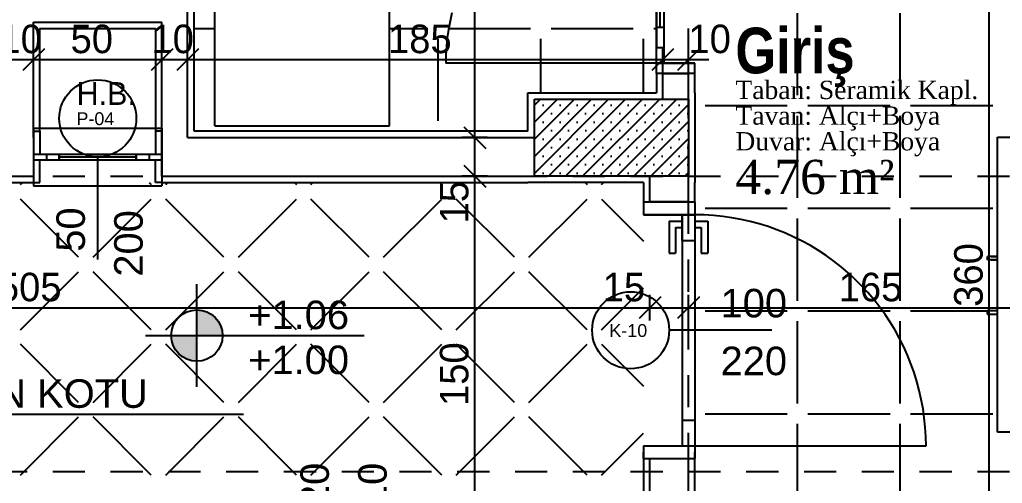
# Model space of a CAD drawing. Header units: metres. Extents: x -220 to 294, y -29 to 18.
# Drawn here: x -78.737 to -74.911, y 2.604 to 4.41 of the extents above; entities that cross this region are included whole.
import ezdxf

# ---------------------------------------------------------------- set-up
doc = ezdxf.new("R2010")
doc.units = ezdxf.units.M
doc.header["$MEASUREMENT"] = 0
doc.linetypes.add('HIDDEN2', pattern=[0.1875, 0.125, -0.0625])
for name, color, linetype in [('Aks', 7, 'Continuous'), ('Duvar', 7, 'Continuous'), ('Kapi_Pencere', 7, 'Continuous'), ('Kolon', 7, 'Continuous'), ('Kot', 7, 'Continuous'), ('Kutuphane', 7, 'Continuous'), ('Mahal', 7, 'Continuous'), ('Olculendirme', 7, 'Continuous'), ('Standart', 7, 'Continuous'), ('Tarama', 7, 'Continuous'), ('Yazi', 7, 'Continuous')]:
    doc.layers.add(name, color=color, linetype=linetype)
doc.styles.add('arial_1_18', font='arial.ttf', dxfattribs={"height": 0.2})
doc.styles.add('comic sans ms_1_18', font='comic.ttf', dxfattribs={"height": 0.2})
doc.styles.add('comic sans msbold_1_18', font='comicbd.ttf', dxfattribs={"height": 0.2})
doc.styles.add('swis721 cn btbold_1_18', font='swisscb.ttf', dxfattribs={"height": 0.2})
doc.styles.add('times new roman tur_1_18', font='times.ttf', dxfattribs={"height": 0.2})

msp = doc.modelspace()

# ---------------------------------------------------------------- hatches: boundary and pattern name
at = {"layer": 'Kolon', "linetype": 'Continuous', "lineweight": -3}
h = msp.add_hatch(dxfattribs=at)
h.set_pattern_fill('SACNCR', color=47, scale=0.5, style=0)
h.paths.add_polyline_path([(-76.733, 3.8), (-76.733, 4.1), (-76.133, 4.1), (-76.133, 3.8)])
at = {"layer": 'Kot', "linetype": 'Continuous', "lineweight": -3}
for points in [[(-77.9472, 3.1792), (-77.9478, 3.1904), (-77.9497, 3.2015), (-77.9528, 3.2122), (-77.9571, 3.2226), (-77.9625, 3.2324), (-77.969, 3.2416), (-77.9765, 3.2499), (-77.9849, 3.2574), (-77.994, 3.2639), (-78.0038, 3.2693), (-78.0142, 3.2736), (-78.025, 3.2767), (-78.036, 3.2786), (-78.0472, 3.2792), (-78.0472, 3.1792)], [(-78.1472, 3.1792), (-78.1466, 3.168), (-78.1447, 3.157), (-78.1416, 3.1462), (-78.1373, 3.1358), (-78.1319, 3.126), (-78.1254, 3.1169), (-78.1179, 3.1085), (-78.1096, 3.101), (-78.1004, 3.0945), (-78.0906, 3.0891), (-78.0802, 3.0848), (-78.0695, 3.0817), (-78.0584, 3.0798), (-78.0472, 3.0792), (-78.0472, 3.1792)]]:
    msp.add_hatch(color=216, dxfattribs=at).paths.add_polyline_path(points)

# ---------------------------------------------------------------- linework, layer by layer
at = {"layer": 'Aks', "color": 248, "linetype": 'HIDDEN2', "lineweight": -3}
for points in [[(-76.133, -0.7), (-76.133, 9)], [(-87.383, 3.8), (-70.2342, 3.8)], [(-87.383, 2.65), (-70.2342, 2.65)]]:
    msp.add_lwpolyline(points, dxfattribs=at)
at = {"layer": 'Duvar', "color": 187, "linetype": 'Continuous', "lineweight": -3}
for points in [[(-78.058, 3.975), (-78.058, 4.525)], [(-78.658, 4.375), (-78.208, 4.375)], [(-78.658, 3.975), (-78.658, 4.375)], [(-78.208, 4.375), (-78.208, 3.975)], [(-76.258, 4.2), (-76.258, 4.225)], [(-76.108, 4.2), (-76.108, 4.225)], [(-76.258, 4.2), (-76.258, 4.1251)], [(-76.108, 4.1251), (-76.108, 4.2)], [(-78.683, 3.975), (-78.658, 3.975)], [(-78.658, 3.975), (-78.658, 3.8863)], [(-78.183, 3.975), (-78.208, 3.975)], [(-78.208, 3.975), (-78.208, 3.8863)], [(-76.7581, 3.975), (-78.058, 3.975)], [(-78.658, 3.775), (-78.658, 3.8638)], [(-78.208, 3.775), (-78.208, 3.8638)], [(-78.783, 3.775), (-78.683, 3.775)], [(-78.683, 3.775), (-78.658, 3.775)], [(-78.183, 3.775), (-78.208, 3.775)], [(-78.183, 3.775), (-76.7581, 3.775)], [(-76.308, 3.7749), (-76.308, 3.7)], [(-76.108, 3.7), (-76.108, 3.7749)], [(-76.308, 3.7), (-76.308, 3.675)], [(-76.108, 3.7), (-76.108, 3.675)], [(-76.308, 2.7), (-76.308, 2.725)], [(-76.108, 2.7), (-76.108, 2.725)], [(-76.308, 2.7), (-76.308, 2.325)], [(-76.108, 2.125), (-76.108, 2.7)]]:
    msp.add_lwpolyline(points, dxfattribs=at)
at = {"layer": 'Duvar', "color": 166, "linetype": 'Continuous', "lineweight": -3}
for points in [[(-78.083, 3.95), (-78.083, 4.5)], [(-78.683, 4.4), (-78.183, 4.4)], [(-78.683, 3.95), (-78.683, 4.4)], [(-78.183, 3.95), (-78.183, 4.4)], [(-76.233, 4.1), (-76.233, 4.2)], [(-76.233, 4.2), (-76.133, 4.2)], [(-76.133, 4.1), (-76.133, 4.2)], [(-78.683, 3.95), (-78.683, 3.8)], [(-78.183, 3.8), (-78.183, 3.95)], [(-78.083, 3.95), (-76.733, 3.95)], [(-78.783, 3.8), (-78.683, 3.8)], [(-78.183, 3.8), (-76.733, 3.8)], [(-76.283, 3.7), (-76.283, 3.8)], [(-76.133, 3.7), (-76.133, 3.8)], [(-76.133, 3.7), (-76.283, 3.7)], [(-76.283, 2.3), (-76.283, 2.7)], [(-76.283, 2.7), (-76.133, 2.7)], [(-76.133, 2.3), (-76.133, 2.7)]]:
    msp.add_lwpolyline(points, dxfattribs=at)
at = {"layer": 'Kapi_Pencere', "color": 98, "linetype": 'Continuous', "lineweight": -3}
for points in [[(-76.258, 5), (-76.258, 4.3)], [(-76.258, 4.38), (-76.258, 4.92)], [(-76.2435, 4.38), (-76.2435, 4.92)], [(-76.228, 4.38), (-76.228, 4.92)], [(-77.0614, 4.404), (-77.0674, 4.3715)], [(-77.0542, 4.4362), (-77.0614, 4.404)], [(-77.0674, 4.3715), (-77.072, 4.3388)], [(-76.258, 4.3), (-76.258, 4.38)], [(-76.258, 4.38), (-76.228, 4.38)], [(-76.228, 4.3), (-76.228, 4.38)], [(-77.072, 4.3388), (-77.0753, 4.306)], [(-77.0753, 4.306), (-77.0773, 4.273)], [(-76.258, 4.24), (-76.258, 4.3)], [(-76.228, 4.3), (-76.258, 4.3)], [(-76.228, 4.24), (-76.228, 4.3)], [(-77.0773, 4.273), (-77.078, 4.24)], [(-76.258, 4.24), (-77.078, 4.24)], [(-76.258, 4.2), (-76.258, 4.24)], [(-76.228, 4.24), (-76.258, 4.24)], [(-76.258, 4.24), (-76.108, 4.24)], [(-76.108, 4.24), (-76.228, 4.24)], [(-76.108, 4.2), (-76.108, 4.24)], [(-76.108, 4.2), (-76.258, 4.2)], [(-78.683, 3.9875), (-78.683, 3.8863)], [(-78.683, 3.9875), (-78.183, 3.9875)], [(-78.183, 3.9875), (-78.183, 3.8863)], [(-78.683, 3.8863), (-78.633, 3.8863)], [(-78.683, 3.8863), (-78.683, 3.8638)], [(-78.633, 3.8863), (-78.583, 3.8863)], [(-78.633, 3.8863), (-78.633, 3.8638)], [(-78.583, 3.8863), (-78.283, 3.8863)], [(-78.583, 3.8863), (-78.583, 3.8788)], [(-78.583, 3.8638), (-78.583, 3.8863)], [(-78.583, 3.8788), (-78.583, 3.8713)], [(-78.583, 3.875), (-78.283, 3.875)], [(-78.583, 3.8713), (-78.583, 3.8638)], [(-78.433, 3.475), (-78.433, 3.875)], [(-78.283, 3.8863), (-78.233, 3.8863)], [(-78.283, 3.8863), (-78.283, 3.8788)], [(-78.283, 3.8638), (-78.283, 3.8863)], [(-78.283, 3.8788), (-78.283, 3.8713)], [(-78.283, 3.8713), (-78.283, 3.8638)], [(-78.233, 3.8863), (-78.183, 3.8863)], [(-78.233, 3.8863), (-78.233, 3.8638)], [(-78.183, 3.8863), (-78.183, 3.8638)], [(-78.683, 3.8638), (-78.633, 3.8638)], [(-78.683, 3.8638), (-78.683, 3.7625)], [(-78.633, 3.8638), (-78.583, 3.8638)], [(-78.583, 3.8638), (-78.283, 3.8638)], [(-78.283, 3.8638), (-78.233, 3.8638)], [(-78.233, 3.8638), (-78.183, 3.8638)], [(-78.183, 3.8638), (-78.183, 3.7625)], [(-78.683, 3.7625), (-78.183, 3.7625)], [(-76.308, 3.7), (-76.308, 3.65)], [(-76.308, 3.7), (-76.108, 3.7)], [(-76.108, 3.7), (-76.108, 3.65)], [(-76.308, 3.65), (-76.158, 3.65)], [(-76.108, 3.65), (-76.308, 3.65)], [(-76.158, 3.65), (-76.108, 3.65)], [(-76.158, 3.65), (-76.158, 3.625)], [(-76.158, 3.55), (-76.158, 3.65)], [(-76.108, 3.65), (-76.108, 3.625)], [(-76.108, 3.65), (-76.108, 3.55)], [(-76.0718, 3.6493), (-76.108, 3.65)], [(-76.0356, 3.6471), (-76.0718, 3.6493)], [(-75.9995, 3.6434), (-76.0356, 3.6471)], [(-75.9636, 3.6383), (-75.9995, 3.6434)], [(-75.928, 3.6318), (-75.9636, 3.6383)], [(-76.208, 3.625), (-76.208, 3.6)], [(-76.208, 3.625), (-76.183, 3.625)], [(-76.208, 3.6), (-76.208, 3.5)], [(-76.183, 3.625), (-76.158, 3.625)], [(-76.183, 3.6), (-76.158, 3.6)], [(-76.183, 3.6), (-76.183, 3.5)], [(-76.158, 3.625), (-76.158, 3.6)], [(-76.158, 3.6), (-76.158, 3.55)], [(-76.108, 3.625), (-76.108, 3.6)], [(-76.108, 3.625), (-76.083, 3.625)], [(-76.108, 3.6), (-76.108, 3.55)], [(-76.108, 3.6), (-76.083, 3.6)], [(-76.083, 3.625), (-76.058, 3.625)], [(-76.083, 3.6), (-76.083, 3.5)], [(-76.058, 3.625), (-76.058, 3.6)], [(-76.058, 3.6), (-76.058, 3.5)], [(-75.8926, 3.6238), (-75.928, 3.6318)], [(-75.8576, 3.6145), (-75.8926, 3.6238)], [(-75.823, 3.6037), (-75.8576, 3.6145)], [(-75.7889, 3.5915), (-75.823, 3.6037)], [(-75.7552, 3.578), (-75.7889, 3.5915)], [(-75.7222, 3.5631), (-75.7552, 3.578)], [(-75.6897, 3.5469), (-75.7222, 3.5631)], [(-76.158, 3.55), (-76.158, 2.85)], [(-76.158, 3.55), (-76.108, 3.55)], [(-76.108, 3.55), (-76.108, 2.85)], [(-75.658, 3.5294), (-75.6897, 3.5469)], [(-75.627, 3.5107), (-75.658, 3.5294)], [(-76.208, 3.5), (-76.183, 3.5)], [(-76.083, 3.5), (-76.058, 3.5)], [(-75.5967, 3.4907), (-75.627, 3.5107)], [(-75.5673, 3.4695), (-75.5967, 3.4907)], [(-75.5388, 3.4471), (-75.5673, 3.4695)], [(-75.5112, 3.4237), (-75.5388, 3.4471)], [(-75.4845, 3.3991), (-75.5112, 3.4237)], [(-75.4589, 3.3735), (-75.4845, 3.3991)], [(-75.4343, 3.3468), (-75.4589, 3.3735)], [(-75.4109, 3.3192), (-75.4343, 3.3468)], [(-75.3885, 3.2907), (-75.4109, 3.3192)], [(-75.3673, 3.2613), (-75.3885, 3.2907)], [(-75.3473, 3.231), (-75.3673, 3.2613)], [(-75.3286, 3.2), (-75.3473, 3.231)], [(-75.808, 3.2), (-76.208, 3.2)], [(-75.3111, 3.1683), (-75.3286, 3.2)], [(-75.2949, 3.1358), (-75.3111, 3.1683)], [(-75.28, 3.1028), (-75.2949, 3.1358)], [(-75.2665, 3.0691), (-75.28, 3.1028)], [(-75.2543, 3.035), (-75.2665, 3.0691)], [(-75.2435, 3.0004), (-75.2543, 3.035)], [(-75.2341, 2.9654), (-75.2435, 3.0004)], [(-75.2262, 2.93), (-75.2341, 2.9654)], [(-75.2197, 2.8944), (-75.2262, 2.93)], [(-75.2146, 2.8585), (-75.2197, 2.8944)], [(-76.158, 2.85), (-76.158, 2.75)], [(-76.158, 2.85), (-76.108, 2.85)], [(-76.108, 2.85), (-76.108, 2.75)], [(-75.2109, 2.8224), (-75.2146, 2.8585)], [(-75.2087, 2.7862), (-75.2109, 2.8224)], [(-75.208, 2.75), (-75.2087, 2.7862)], [(-76.308, 2.75), (-76.158, 2.75)], [(-76.308, 2.75), (-76.308, 2.7)], [(-76.308, 2.75), (-76.108, 2.75)], [(-76.158, 2.75), (-76.108, 2.75)], [(-76.108, 2.75), (-76.108, 2.7)], [(-76.108, 2.75), (-75.208, 2.75)], [(-76.308, 2.7), (-76.108, 2.7)]]:
    msp.add_lwpolyline(points, dxfattribs=at)
for centre in [(-78.433, 4.025), (-76.358, 3.2)]:
    msp.add_circle(centre, 0.15, dxfattribs=at)
at = {"layer": 'Kolon', "color": 187, "linetype": 'Continuous', "lineweight": -3}
for points in [[(-76.7581, 3.975), (-76.7581, 4.1251)], [(-76.7581, 4.1251), (-76.258, 4.1251)], [(-76.108, 4.1251), (-76.1079, 4.1251)], [(-76.1079, 4.1251), (-76.1079, 3.7749)], [(-76.7581, 3.7749), (-76.7581, 3.775)], [(-76.308, 3.7749), (-76.7581, 3.7749)], [(-76.1079, 3.7749), (-76.108, 3.7749)]]:
    msp.add_lwpolyline(points, dxfattribs=at)
at = {"layer": 'Kolon', "color": 177, "linetype": 'Continuous', "lineweight": -3}
for points in [[(-76.733, 3.8), (-76.733, 4.1)], [(-76.733, 4.1), (-76.133, 4.1)], [(-76.133, 4.1), (-76.133, 3.8)], [(-76.133, 3.8), (-76.733, 3.8)]]:
    msp.add_lwpolyline(points, dxfattribs=at)
at = {"layer": 'Kot', "color": 216, "linetype": 'Continuous', "lineweight": -3}
for points in [[(-78.0472, 2.9792), (-78.0472, 3.3792)], [(-78.2472, 3.1792), (-77.8472, 3.1792)], [(-77.8472, 3.1792), (-77.3953, 3.1792)]]:
    msp.add_lwpolyline(points, dxfattribs=at)
msp.add_circle((-78.0472, 3.1792), 0.1, dxfattribs=at)
at = {"layer": 'Kutuphane', "color": 253, "linetype": 'Continuous', "lineweight": -3}
for points in [[(-77.9773, 3.996), (-77.9773, 4.6023)], [(-77.2973, 3.996), (-77.2973, 4.6023)], [(-77.9773, 3.996), (-77.2973, 3.996)], [(-74.9294, 2.8025), (-74.9294, 3.9525)], [(-74.9294, 3.9525), (-74.5203, 3.9525)], [(-74.9294, 3.4867), (-74.9681, 3.4867)], [(-74.9681, 3.4742), (-74.9681, 3.4867)], [(-74.9548, 3.4867), (-74.9294, 3.4867)], [(-74.9294, 3.4742), (-74.9681, 3.4742)], [(-74.9548, 3.4742), (-74.9294, 3.4742)], [(-74.9294, 3.2756), (-74.9703, 3.2756)], [(-74.9703, 3.2756), (-74.9703, 3.2631)], [(-74.9703, 3.2631), (-74.9294, 3.2631)], [(-74.9294, 3.2756), (-74.9569, 3.2756)], [(-74.9569, 3.2631), (-74.9294, 3.2631)], [(-74.5203, 2.8025), (-74.9294, 2.8025)]]:
    msp.add_lwpolyline(points, dxfattribs=at)
at = {"layer": 'Olculendirme', "color": 47, "linetype": 'Continuous', "lineweight": -3}
for points in [[(-76.9649, -0.28), (-76.9649, 9.08)], [(-74.9623, -0.78), (-74.9623, 5.43)], [(-78.683, 4.204), (-78.683, 4.304)], [(-78.183, 4.204), (-78.183, 4.304)], [(-78.083, 4.204), (-78.083, 4.304)], [(-76.233, 4.204), (-76.233, 4.304)], [(-76.133, 4.204), (-76.133, 4.304)], [(-81.413, 4.254), (-76.053, 4.254)], [(-76.9149, 3.95), (-77.0149, 3.95)], [(-76.9149, 3.8), (-77.0149, 3.8)], [(-76.283, 3.2378), (-76.283, 3.3378)], [(-76.133, 3.2378), (-76.133, 3.3378)], [(-83.163, 3.2878), (-70.1542, 3.2878)]]:
    msp.add_lwpolyline(points, dxfattribs=at)
at = {"layer": 'Olculendirme', "color": 59, "linetype": 'Continuous', "lineweight": -3}
for points in [[(-78.6406, 4.2964), (-78.7254, 4.2116)], [(-78.1406, 4.2964), (-78.2254, 4.2116)], [(-78.0406, 4.2964), (-78.1254, 4.2116)], [(-76.1906, 4.2964), (-76.2754, 4.2116)], [(-76.0906, 4.2964), (-76.1754, 4.2116)], [(-77.0073, 3.9924), (-76.9224, 3.9076)], [(-77.0073, 3.8424), (-76.9224, 3.7576)], [(-76.2406, 3.3303), (-76.3254, 3.2454)], [(-76.0906, 3.3303), (-76.1754, 3.2454)]]:
    msp.add_lwpolyline(points, dxfattribs=at)
at = {"layer": 'Standart', "color": 216, "linetype": 'Continuous', "lineweight": -3}
msp.add_lwpolyline([(-80.9125, 2.8729), (-77.8657, 2.8729)], dxfattribs=at)
at = {"layer": 'Tarama', "color": 133, "linetype": 'Continuous', "lineweight": -3}
for points in [[(-75.708, 4.115), (-75.708, 4.435)], [(-75.308, 4.115), (-75.308, 4.435)], [(-78.058, 4.375), (-77.9773, 4.375)], [(-77.2973, 4.375), (-77.148, 4.375)], [(-77.068, 4.375), (-76.748, 4.375)], [(-76.668, 4.375), (-76.348, 4.375)], [(-76.268, 4.375), (-76.258, 4.375)], [(-77.108, 4.015), (-77.108, 4.335)], [(-76.708, 4.125), (-76.708, 4.335)], [(-76.308, 4.125), (-76.308, 4.335)], [(-76.068, 4.075), (-75.748, 4.075)], [(-75.668, 4.075), (-75.348, 4.075)], [(-75.268, 4.075), (-74.948, 4.075)], [(-75.708, 3.715), (-75.708, 4.035)], [(-75.308, 3.715), (-75.308, 4.035)], [(-78.7341, 3.7675), (-78.7266, 3.775)], [(-78.2325, 3.775), (-78.225, 3.7675)], [(-78.1684, 3.7675), (-78.1609, 3.775)], [(-77.6668, 3.775), (-77.6593, 3.7675)], [(-77.6028, 3.7675), (-77.5953, 3.775)], [(-77.1011, 3.775), (-77.0936, 3.7675)], [(-77.0371, 3.7675), (-77.0296, 3.775)], [(-76.5355, 3.775), (-76.528, 3.7675)], [(-76.4714, 3.7675), (-76.4639, 3.775)], [(-78.5079, 3.4847), (-78.7341, 3.7109)], [(-78.4513, 3.4847), (-78.225, 3.7109)], [(-77.9422, 3.4847), (-78.1684, 3.7109)], [(-77.8856, 3.4847), (-77.6593, 3.7109)], [(-77.3765, 3.4847), (-77.6028, 3.7109)], [(-77.3199, 3.4847), (-77.0936, 3.7109)], [(-76.8108, 3.4847), (-77.0371, 3.7109)], [(-76.7542, 3.4847), (-76.528, 3.7109)], [(-76.4714, 3.7109), (-76.308, 3.5475)], [(-76.068, 3.675), (-75.748, 3.675)], [(-75.668, 3.675), (-75.348, 3.675)], [(-75.268, 3.675), (-74.948, 3.675)], [(-75.708, 3.315), (-75.708, 3.635)], [(-75.308, 3.315), (-75.308, 3.635)], [(-78.7341, 3.2018), (-78.5079, 3.4281)], [(-78.225, 3.2018), (-78.4513, 3.4281)], [(-78.1684, 3.2018), (-77.9422, 3.4281)], [(-77.6593, 3.2018), (-77.8856, 3.4281)], [(-77.6028, 3.2018), (-77.3765, 3.4281)], [(-77.0936, 3.2018), (-77.3199, 3.4281)], [(-77.0371, 3.2018), (-76.8108, 3.4281)], [(-76.528, 3.2018), (-76.7542, 3.4281)], [(-76.4714, 3.2018), (-76.308, 3.3652)], [(-76.068, 3.275), (-75.748, 3.275)], [(-75.668, 3.275), (-75.348, 3.275)], [(-75.268, 3.275), (-74.9703, 3.275)], [(-75.708, 2.915), (-75.708, 3.235)], [(-75.308, 2.915), (-75.308, 3.235)], [(-78.5079, 2.919), (-78.7341, 3.1452)], [(-78.4513, 2.919), (-78.225, 3.1452)], [(-77.9422, 2.919), (-78.1684, 3.1452)], [(-77.8856, 2.919), (-77.6593, 3.1452)], [(-77.3765, 2.919), (-77.6028, 3.1452)], [(-77.3199, 2.919), (-77.0936, 3.1452)], [(-76.8108, 2.919), (-77.0371, 3.1452)], [(-76.7542, 2.919), (-76.528, 3.1452)], [(-76.4714, 3.1452), (-76.308, 2.9819)], [(-76.068, 2.875), (-75.748, 2.875)], [(-75.668, 2.875), (-75.348, 2.875)], [(-75.268, 2.875), (-74.948, 2.875)], [(-78.7341, 2.6361), (-78.5079, 2.8624)], [(-78.225, 2.6361), (-78.4513, 2.8624)], [(-78.1684, 2.6361), (-77.9422, 2.8624)], [(-77.6593, 2.6361), (-77.8856, 2.8624)], [(-77.6028, 2.6361), (-77.3765, 2.8624)], [(-77.0936, 2.6361), (-77.3199, 2.8624)], [(-77.0371, 2.6361), (-76.8108, 2.8624)], [(-76.528, 2.6361), (-76.7542, 2.8624)], [(-75.708, 2.515), (-75.708, 2.835)], [(-75.308, 2.515), (-75.308, 2.835)], [(-76.4714, 2.6361), (-76.308, 2.7995)]]:
    msp.add_lwpolyline(points, dxfattribs=at)

# ---------------------------------------------------------------- texts
at = {"layer": 'Kapi_Pencere', "color": 98, "linetype": 'Continuous', "lineweight": -3, "style": 'arial_1_18'}
for s, height, p in [('P-04', 0.05, (-78.516, 3.9988)), ('100', 0.11111, (-76.008, 3.25)), ('K-10', 0.05, (-76.441, 3.1738)), ('220', 0.11111, (-76.008, 3.025))]:
    msp.add_text(s, height=height, dxfattribs=at).set_placement(p)
for s, p in [('50', (-78.483, 3.5058)), ('200', (-78.258, 3.4087)), ('120', (-77.533, 2.425)), ('210', (-77.308, 2.425))]:
    msp.add_text(s, height=0.11111, rotation=90, dxfattribs=at).set_placement(p)
at = {"layer": 'Kot', "color": 19, "linetype": 'Continuous', "lineweight": -3, "style": 'arial_1_18'}
for s, height, p in [('+1.06', 0.11111, (-77.8472, 3.2042)), ('+1.00', 0.11111, (-77.8472, 3.0292)), ('+1.00(167.95) SUBASMAN KOTU', 0.111111, (-80.5971, 2.8979))]:
    msp.add_text(s, height=height, dxfattribs=at).set_placement(p)
at = {"layer": 'Mahal', "color": 15, "linetype": 'Continuous', "lineweight": -3, "style": 'swis721 cn btbold_1_18'}
msp.add_text('Giriş', height=0.17778, dxfattribs=at).set_placement((-75.9502, 4.2004))
at = {"layer": 'Mahal', "color": 58, "linetype": 'Continuous', "lineweight": -3, "style": 'times new roman tur_1_18'}
for s, p in [('Taban: Seramik Kapl.', (-75.9502, 4.1004)), ('Tavan: Alçı+Boya', (-75.9502, 4.0004)), ('Duvar: Alçı+Boya', (-75.9502, 3.9004))]:
    msp.add_text(s, height=0.071111, dxfattribs=at).set_placement(p)
at = {"layer": 'Mahal', "color": 38, "linetype": 'Continuous', "lineweight": -3, "style": 'times new roman tur_1_18'}
msp.add_text('4.76 m²', height=0.13333, dxfattribs=at).set_placement((-75.9502, 3.7304))
at = {"layer": 'Olculendirme', "color": 19, "linetype": 'Continuous', "lineweight": -3, "style": 'comic sans ms_1_18'}
for s, p in [('10', (-78.8159, 4.279)), ('50', (-78.5389, 4.279)), ('10', (-78.224, 4.279)), ('185', (-77.3029, 4.279)), ('10', (-76.133, 4.279)), ('505', (-78.8219, 3.3128)), ('15', (-76.467, 3.3128)), ('165', (-75.548, 3.3128))]:
    msp.add_text(s, height=0.11111, dxfattribs=at).set_placement(p)
for s, p in [('15', (-76.9899, 3.616)), ('360', (-74.9873, 3.2912)), ('150', (-76.9899, 2.9051))]:
    msp.add_text(s, height=0.11111, rotation=90, dxfattribs=at).set_placement(p)
at = {"layer": 'Yazi', "color": 216, "linetype": 'Continuous', "lineweight": -3, "style": 'comic sans msbold_1_18'}
msp.add_text('H.B.', height=0.08889, dxfattribs=at).set_placement((-78.5157, 4.0775))

doc.saveas('drawing.dxf')
